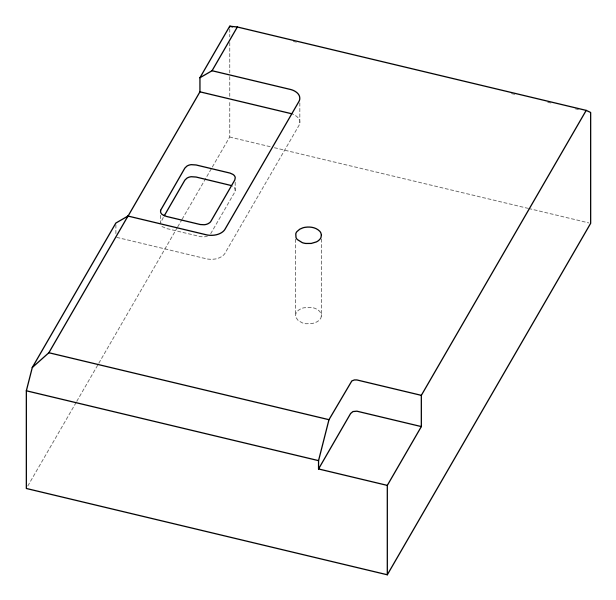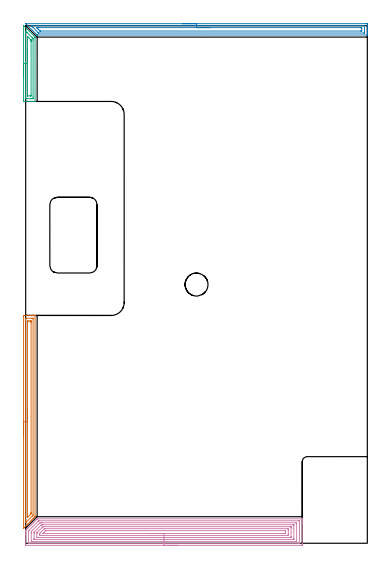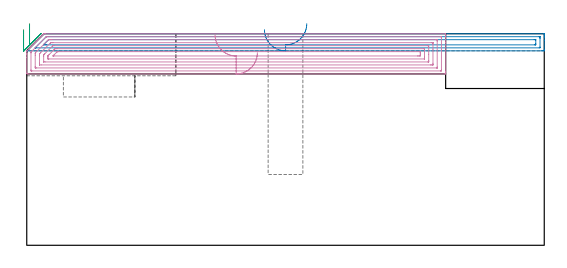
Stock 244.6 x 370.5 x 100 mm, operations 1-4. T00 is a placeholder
(PLAN: 8 operations, 4 tool changes, 77.3 min)
(1 AREA_MILL | FG_CHAMFER_SURFACE | UGT0205_001 | 3.79 min | 5457 mm3)
(2 AREA_MILL_1 | FG_CHAMFER_SURFACE_1 | UGT0205_001 | 6 min | 8028 mm3)
(3 AREA_MILL_2 | FG_CHAMFER_SURFACE_2 | UGT0205_001 | 1.44 min | 1811 mm3)
(4 AREA_MILL_3 | FG_CHAMFER_SURFACE_3 | UGT0205_001 | 11.32 min | 36791 mm3)
(5 MILL_CORNER_NOTCH_RECTANGULAR | CORNER_NOTCH_RECTANGULAR | NXT0201_008 | Follow Part, ap 1.5, ae 75% | 31.56 min | 73366 mm3)
(6 MILL_RECTANGULAR_POCKET | POCKET_RECTANGULAR_STRAIGHT | NXT0201_010 | Follow Part, ap 2.5, ae 75% | 6.32 min | 54054 mm3)
(7 MILL_SLOT | SLOT_PARTIAL_RECTANGULAR | UGT0201_100 | Follow Part, ap 4.5, ae 75% | 16.11 min | 177904 mm3)
(8 MILL_BLIND_HOLE_FROM_SOLID_MATERIAL | STEP1POCKET | UGT0201_132 | Spiral | 0.78 min | 14045 mm3)
(TOOL UGT0205_001 | Chamfer Mill 20 x 3 x 45 deg. | D20 FL50 Z2)
(TOOL NXT0201_008 | ENDMILL 6mm [2P460-0600-NA 1630] | D6 FL26 Z6)
(TOOL NXT0201_010 | ENDMILL 10mm [2P460-1000-NA 1630] | D10 FL30 Z6)
(TOOL UGT0201_100 | End Mill 18 mm | D18 FL22 Z2)
(TOOL UGT0201_132 | Carbide End Mill 14.0 | D14 FL30 Z4)
(OP 1 AREA_MILL)
G17 G21 G94 G90
T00 M6
G54
G17 G0 G90 X-1.5 Y76.95 S1061 M3
G43 Z110. H0
Z101.8
G94 G1 Y76.988 Z100.928 F250.
Y77.102 Z100.064
Y77.291 Z99.212
Y77.553 Z98.38
Y77.887 Z97.574
Y78.29 Z96.8
Y78.758 Z96.064
Y79.289 Z95.372
Y79.879 Z94.729
Y80.522 Z94.14
Y81.214 Z93.608
Y81.95 Z93.14
Y82.724 Z92.737
Y83.53 Z92.403
Y84.362 Z92.141
Y85.213 Z91.952
Y86.078 Z91.838
Y86.95 Z91.8
Y162.476
X-1.497 Y162.822 Z91.802
X-1.492 Y163.09 Z91.806
X-1.221 Y163.1 Z92.076
X3.488 Z96.783
X4.912 Z98.209
X5.265 Z98.56
X5.97 Z99.269
X6.266 Z99.566
X6.661 Y163.094 Z99.952
X6.697 Y163.09 Z99.988
X6.7 Y162.922 Z100.
Y19.462
X6.706 Y19.012 Z99.993
X6.615 Y18.914 Z99.912
X5.738 Y18.037 Z99.037
X5.383 Y17.681 Z98.679
X4.827 Y17.127 Z98.127
X4.489 Y16.787 Z97.785
X3.916 Y16.216 Z97.216
X3.192 Y15.492 Z96.492
X1.416 Y13.715 Z94.715
X0.018 Y12.318 Z93.318
X-1.397 Y10.903 Z91.901
X-1.491 Y10.812 Z91.805
X-1.498 Y10.926 Z91.802
X-1.5 Y10.977 Z91.8
Y11.081
Y86.95
X-0.086 Z93.214
X-0.085 Y160.709 Z93.215
X-0.065 Y161.09 Z93.235
X0.415 Y161.099 Z93.715
X4.377 Y161.1 Z97.677
X4.857 Y161.099 Z98.157
X5.265 Y161.09 Z98.565
X5.285 Y160.688 Z98.585
Y160.667
Y20.342
X5.265 Y20.027 Z98.565
X4.991 Y19.744 Z98.291
X4.719 Y19.468 Z98.019
X0.25 Y14.999 Z93.55
X0.09 Y14.843 Z93.39
X-0.065 Y14.697 Z93.235
X-0.085 Y14.999 Z93.215
Y15.02
X-0.086 Y86.95 Z93.214
X1.328 Z94.628
X1.329 Y158.007 Z94.629
X1.33 Y158.391 Z94.63
X1.333 Y158.901 Z94.633
X1.335 Y159.084 Z94.635
X1.518 Y159.095 Z94.818
X1.712 Y159.098 Z95.012
X2.402 Y159.1 Z95.702
X3.29 Z96.59
X3.488 Y159.099 Z96.788
X3.686 Y159.097 Z96.986
X3.818 Y159.093 Z97.118
X3.861 Y159.09 Z97.161
X3.865 Y159.073 Z97.165
X3.868 Y159.029 Z97.168
X3.87 Y158.901 Z97.17
X3.871 Y158.515 Z97.171
Y158.007
Y22.15
X3.869 Y21.766 Z97.169
X3.864 Y21.256 Z97.164
X3.86 Y21.071 Z97.16
X3.768 Y20.975 Z97.068
X3.488 Y20.689 Z96.788
X1.375 Y18.574 Z94.675
X1.358 Y18.56 Z94.658
X1.345 Y18.552 Z94.645
X1.334 Y18.549 Z94.634
X1.332 Y18.559 Z94.632
X1.33 Y18.574 Z94.63
X1.329 Y18.614 Z94.629
X1.328 Y18.96 Z94.628
Y86.95
Y87.821 Z94.667
Y88.686 Z94.78
Y89.538 Z94.969
Y90.37 Z95.232
Y91.176 Z95.565
Y91.95 Z95.968
Y92.686 Z96.437
Y93.378 Z96.968
Y94.021 Z97.557
Y94.61 Z98.201
Y95.141 Z98.893
Y95.61 Z99.628
Y96.013 Z100.402
Y96.347 Z101.208
Y96.609 Z102.04
Y96.798 Z102.892
Y96.912 Z103.757
Y96.95 Z104.628
G0 Z110.
M5
M2
(OP 2 AREA_MILL_1)
G17 G21 G94 G90
T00 M6
G54
G17 G0 G90 X112.35 Y372. S1061 M3
G43 Z110. H0
Z101.9
G94 G1 X112.388 Z101.028 F250.
X112.502 Z100.164
X112.691 Z99.312
X112.953 Z98.48
X113.287 Z97.674
X113.69 Z96.9
X114.158 Z96.164
X114.69 Z95.472
X115.279 Z94.829
X115.922 Z94.24
X116.614 Z93.709
X117.35 Z93.24
X118.124 Z92.837
X118.93 Z92.503
X119.762 Z92.241
X120.613 Z92.052
X121.478 Z91.938
X122.35 Z91.9
X243.456
X243.969 Y371.998 Z91.902
X244.476 Y371.994 Z91.904
X244.591 Y371.992 Z91.906
X244.6 Y371.492 Z92.405
Y367.065 Z96.83
Y365.657 Z98.239
Y365.294 Z98.602
Y364.566 Z99.333
Y364.317 Z99.583
Y363.927 Z99.964
X244.591 Y363.903 Z99.988
X244.417 Y363.9 Z100.
X8.332
X8.205 Y363.904 Z99.989
X8.182 Y363.922 Z99.972
X7.97 Y364.13 Z99.77
X7.964 Y364.136 Z99.764
X0.284 Y371.817 Z92.082
X0.171 Y371.935 Z91.964
X0.119 Y371.992 Z91.906
X0.251 Y371.999 Z91.901
X0.284 Y372. Z91.9
X122.35
Y370.586 Z93.314
X242.202 Y370.585 Z93.315
X242.59 Y370.573 Z93.327
X242.594 Y370.453 Z93.447
X242.599 Y370.192 Z93.708
X242.6 Y366.179 Z97.721
X242.598 Y365.766 Z98.134
X242.59 Y365.35 Z98.55
X242.582 Y365.32 Z98.58
X242.562 Y365.318 Z98.582
X242.508 Y365.316 Z98.584
X242.399 Y365.315 Z98.585
X242.181 Y365.314 Z98.586
X9.434 Y365.315 Z98.585
X9.325 Y365.316 Z98.584
X9.271 Y365.318 Z98.582
X9.248 Y365.321 Z98.579
X9.204 Y365.358 Z98.542
X8.779 Y365.772 Z98.128
X5.202 Y369.347 Z94.553
X4.308 Y370.242 Z93.658
X4.091 Y370.462 Z93.438
X4.011 Y370.547 Z93.354
X3.986 Y370.576 Z93.324
X4.01 Y370.579 Z93.321
X4.108 Y370.583 Z93.317
X4.308 Y370.586 Z93.314
X4.329
X122.35
Y369.172 Z94.728
X240.053 Y369.171 Z94.729
X240.392 Y369.169 Z94.731
X240.505 Y369.167 Z94.733
X240.586 Y369.165 Z94.735
X240.591 Y369.041 Z94.859
X240.597 Y368.836 Z95.064
X240.599 Y368.63 Z95.27
Y366.86 Z97.04
X240.594 Y366.79 Z97.11
X240.59 Y366.741 Z97.159
X240.56 Y366.735 Z97.165
X240.392 Y366.733 Z97.167
X239.836 Y366.729 Z97.171
X10.454
X10.364 Y366.731 Z97.169
X10.305 Y366.734 Z97.166
X10.275 Y366.737 Z97.163
X10.256 Y366.753 Z97.147
X9.937 Y367.065 Z96.835
X9.673 Y367.326 Z96.574
X9.049 Y367.95 Z95.95
X8.779 Y368.22 Z95.68
X8.167 Y368.836 Z95.064
X7.885 Y369.124 Z94.776
X7.857 Y369.165 Z94.735
X7.885 Y369.166 Z94.734
X8.441 Y369.17 Z94.73
X8.779 Y369.171 Z94.729
X9.334 Y369.172 Z94.728
X122.35
X123.222 Z94.767
X124.086 Z94.88
X124.938 Z95.069
X125.77 Z95.332
X126.576 Z95.665
X127.35 Z96.068
X128.086 Z96.537
X128.778 Z97.068
X129.421 Z97.657
X130.01 Z98.301
X130.541 Z98.993
X131.01 Z99.728
X131.413 Z100.502
X131.747 Z101.308
X132.009 Z102.14
X132.198 Z102.992
X132.312 Z103.857
X132.35 Z104.728
G0 Z110.
M5
M2
(OP 3 AREA_MILL_2)
G17 G21 G94 G90
T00 M6
G54
G17 G0 G90 X-1.5 Y333.447 S1061 M3
G43 Z110. H0
Z101.8
G94 G1 Y333.485 Z100.929 F250.
Y333.599 Z100.064
Y333.787 Z99.212
Y334.05 Z98.38
Y334.384 Z97.574
Y334.786 Z96.8
Y335.255 Z96.064
Y335.786 Z95.372
Y336.376 Z94.729
Y337.019 Z94.14
Y337.711 Z93.609
Y338.447 Z93.14
Y339.221 Z92.737
Y340.027 Z92.403
Y340.859 Z92.141
Y341.71 Z91.952
Y342.575 Z91.838
Y343.447 Z91.8
Y370.392
X-1.499 Y370.462
X-1.489 Y370.575 Z91.806
X-1.454 Y370.546 Z91.841
X-1.397 Y370.495 Z91.899
X-0.983 Y370.082 Z92.317
X6.603 Y362.497 Z99.903
X6.699 Y362.395 Z99.985
X6.7 Y362.077 Z100.
Y316.388
X6.697 Y316.31 Z99.989
X6.681 Y316.306 Z99.974
X6.483 Y316.3 Z99.782
X4.729 Z98.027
X3.488 Z96.786
X3.312 Z96.61
X2.6 Z95.893
X-1.194 Z92.102
X-1.311 Y316.301 Z91.985
X-1.491 Y316.31 Z91.805
X-1.499 Y316.489 Z91.799
X-1.5 Y316.832 Z91.8
Y343.447
X-0.086 Z93.214
X-0.085 Y365.626 Z93.215
X-0.084 Y366.513 Z93.216
X-0.083 Y366.531 Z93.217
X-0.065 Y366.702 Z93.235
X0.132 Y366.513 Z93.432
X0.823 Y365.826 Z94.123
X1.024 Y365.626 Z94.324
X4.572 Y362.077 Z97.872
X5.265 Y361.373 Z98.565
X5.283 Y361.19 Z98.583
X5.284 Y361.171 Z98.584
X5.286 Y360.303 Z98.586
Y319.493
X5.285 Y318.606 Z98.585
X5.284 Y318.587 Z98.584
X5.265 Y318.31 Z98.565
X4.681 Y318.302 Z97.981
X4.377 Y318.301 Z97.677
X3.794 Y318.3 Z97.094
X1.13 Z94.43
X0.823 Y318.301 Z94.123
X0.238 Y318.303 Z93.538
X-0.065 Y318.31 Z93.235
X-0.084 Y318.606 Z93.216
X-0.085 Y318.626 Z93.215
X-0.086 Y337.458 Z93.214
Y343.447
X1.329 Z94.629
X1.33 Y362.077 Z94.63
X1.331 Y362.457 Z94.631
X1.336 Y362.824 Z94.636
X1.712 Y362.477 Z95.012
X2.121 Y362.077 Z95.421
X3.693 Y360.507 Z96.993
X3.795 Y360.404 Z97.095
X3.844 Y360.349 Z97.144
X3.865 Y360.323 Z97.165
X3.866 Y360.303 Z97.166
X3.87 Y359.921 Z97.17
X3.871 Y359.416 Z97.171
X3.872 Y359.033 Z97.172
X3.871 Y320.885 Z97.171
X3.869 Y320.38 Z97.169
X3.868 Y320.334 Z97.168
X3.866 Y320.318 Z97.166
X3.809 Y320.31 Z97.109
X3.649 Y320.302 Z96.949
X3.568 Y320.3 Z96.868
X1.631 Y320.301 Z94.931
X1.471 Y320.304 Z94.771
X1.364 Y320.31 Z94.664
X1.334 Y320.318 Z94.634
X1.332 Y320.327 Z94.632
X1.33 Y320.38 Z94.63
X1.329 Y320.763 Z94.629
X1.328 Y321.267 Z94.628
X1.329 Y343.447 Z94.629
Y344.318 Z94.667
Y345.183 Z94.781
Y346.035 Z94.969
Y346.867 Z95.232
Y347.673 Z95.566
Y348.447 Z95.968
Y349.182 Z96.437
Y349.875 Z96.968
Y350.518 Z97.558
Y351.107 Z98.201
Y351.638 Z98.893
Y352.107 Z99.629
Y352.51 Z100.403
Y352.844 Z101.209
Y353.106 Z102.041
Y353.295 Z102.892
Y353.409 Z103.757
Y353.447 Z104.629
G0 Z110.
M5
M2
(OP 4 AREA_MILL_3)
G17 G21 G94 G90
T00 M6
G54
G17 G0 G90 X109. Y-1.5 S1061 M3
G43 Z110. H0
Z91.
G94 G1 X108.962 Z90.128 F250.
X108.848 Z89.263
X108.659 Z88.412
X108.397 Z87.58
X108.063 Z86.774
X107.66 Z86.
X107.192 Z85.264
X106.66 Z84.572
X106.071 Z83.929
X105.428 Z83.34
X104.736 Z82.808
X104. Z82.34
X103.226 Z81.937
X102.42 Z81.603
X101.588 Z81.341
X100.736 Z81.152
X99.872 Z81.038
X99. Z81.
X0.631
X0.323 Y-1.497 Z81.002
X0.01 Y-1.492 Z81.006
X0. Y-1.175 Z81.323
Y6.218 Z88.712
Y7.634 Z90.13
Y8. Z90.495
Y8.971 Z91.471
X0.01 Y9.303 Z91.801
X0.041 Y9.337 Z91.836
X0.184 Y9.484 Z91.982
X0.777 Y10.079 Z92.575
X1.074 Y10.374 Z92.874
X1.669 Y10.971 Z93.466
X1.959 Y11.259 Z93.759
X1.972 Y11.272 Z93.772
X2.56 Y11.862 Z94.358
X2.889 Y12.189 Z94.689
X3.451 Y12.753 Z95.249
X3.793 Y13.093 Z95.593
X4.342 Y13.644 Z96.14
X4.697 Y13.997 Z96.497
X5.234 Y14.536 Z97.032
X5.6 Y14.9 Z97.4
X6.125 Y15.427 Z97.923
X6.721 Y16.021 Z98.52
X6.891 Y16.192 Z98.689
X7.016 Y16.318 Z98.814
X7.612 Y16.912 Z99.411
X8.057 Y17.358 Z99.857
X8.071 Y17.371 Z99.87
X8.205 Y17.498 Z99.987
X8.679 Y17.5 Z100.
X197.816
X197.99 Y17.497 Z99.988
X197.993 Y17.444 Z99.935
X198. Y17.017 Z99.517
Y16.753 Z99.253
Y16.021 Z98.516
Y14.764 Z97.261
Y13.347 Z95.843
Y-0.284 Z82.214
X197.996 Y-0.912 Z81.586
X197.992 Y-1.492 Z81.006
X197.953 Y-1.494 Z81.004
X197.369 Y-1.5 Z81.
X99.
Y-0.086 Z82.414
X2.419
X2.354 Y-0.085 Z82.415
X2.224 Y-0.081 Z82.419
X2.01 Y-0.074 Z82.426
X2.008 Y-0.021 Z82.479
X2.001 Y0.396 Z82.896
X2. Y8.418 Z90.918
X2.002 Y8.655 Z91.155
X2.006 Y8.773 Z91.273
X2.01 Y8.83 Z91.33
X2.052 Y8.891 Z91.391
X2.232 Y9.078 Z91.578
X2.419 Y9.269 Z91.769
X8.925 Y15.776 Z98.276
X9.173 Y16.021 Z98.521
X9.22 Y16.063 Z98.563
X9.238 Y16.077 Z98.577
X9.313 Y16.081 Z98.581
X9.443 Y16.085 Z98.585
X9.508 Y16.086 Z98.586
X195.581
X195.646 Y16.085 Z98.585
X195.776 Y16.081 Z98.581
X195.99 Y16.074 Z98.574
X195.993 Y16.021 Z98.521
X195.999 Y15.604 Z98.104
Y0.453 Z82.953
X195.992 Y-0.021 Z82.479
X195.99 Y-0.067 Z82.433
X195.841 Y-0.079 Z82.421
X195.711 Y-0.084 Z82.416
X195.646 Y-0.086 Z82.414
X99.
Y1.328 Z83.828
X4.642 Y1.329 Z83.829
X4.208 Y1.331 Z83.831
X4.064 Y1.333 Z83.833
X4.02 Y1.335 Z83.835
X4.01 Y1.417 Z83.917
X4.005 Y1.555 Z84.055
X4.001 Y1.762 Z84.262
X4. Y1.969 Z84.469
Y7.316 Z89.816
X4.002 Y8. Z90.5
X4.004 Y8.203 Z90.703
X4.014 Y8.403 Z90.903
X4.208 Y8.606 Z91.106
X4.796 Y9.197 Z91.697
X9.839 Y14.238 Z96.738
X10.156 Y14.549 Z97.049
X10.263 Y14.651 Z97.151
X10.468 Y14.665 Z97.165
X10.93 Y14.669 Z97.169
X11.362 Y14.671 Z97.171
X11.822
X193.358
X193.792 Y14.669 Z97.169
X193.936 Y14.667 Z97.167
X193.98 Y14.665 Z97.165
X193.99 Y14.583 Z97.083
X193.995 Y14.446 Z96.946
X193.999 Y14.238 Z96.738
X194. Y14.031 Z96.531
X193.999 Y1.762 Z84.262
X193.998 Y1.556 Z84.056
X193.99 Y1.348 Z83.848
X193.987 Y1.334 Z83.834
X193.981 Y1.332 Z83.832
X193.955 Y1.33 Z83.83
X193.901 Y1.329 Z83.829
X193.792 Y1.328 Z83.828
X99.
Y2.743 Z85.243
X6.8
X6.071 Y2.745 Z85.245
X6.029 Y2.747 Z85.247
X6.012 Y2.749 Z85.249
X6.01 Y2.768 Z85.268
X6.005 Y2.878 Z85.378
X6.001 Y3.099 Z85.599
X6. Y3.54 Z86.04
Y7.105 Z89.605
X6.001 Y7.553 Z90.053
X6.003 Y7.775 Z90.275
X6.006 Y7.885 Z90.385
X6.01 Y7.939 Z90.439
X6.028 Y7.969 Z90.469
X6.054 Y8. Z90.5
X6.469 Y8.42 Z90.92
X11.076 Y13.027 Z95.527
X11.193 Y13.14 Z95.64
X11.274 Y13.214 Z95.714
X11.317 Y13.251 Z95.751
X11.362 Y13.253 Z95.753
X11.454 Y13.255 Z95.755
X12.256 Y13.257 Z95.757
X12.346
X191.2
X191.929 Y13.255 Z95.755
X191.971 Y13.253 Z95.753
X191.988 Y13.251 Z95.751
X191.99 Y13.232 Z95.732
X191.995 Y13.122 Z95.622
X191.999 Y12.901 Z95.401
X192. Y12.46 Z94.96
Y10.232 Z92.732
Y3.548 Z86.048
X191.998 Y3.1 Z85.6
X191.995 Y2.878 Z85.378
X191.99 Y2.768 Z85.268
X191.987 Y2.749 Z85.249
X191.966 Y2.747 Z85.247
X191.911 Y2.745 Z85.245
X191.109 Y2.743 Z85.243
X191.019
X99.
Y4.157 Z86.657
X8.679
X8.06 Y4.161 Z86.661
X8.023 Y4.164 Z86.664
X8.01 Y4.168 Z86.668
X8.004 Y4.217 Z86.717
X8.002 Y4.435 Z86.935
X8. Y6.894 Z89.394
X8.002 Y7.109 Z89.609
X8.008 Y7.447 Z89.947
X8.01 Y7.488 Z89.988
X8.027 Y7.517 Z90.017
X8.07 Y7.565 Z90.065
X8.143 Y7.643 Z90.143
X8.498 Y8. Z90.5
X12.16 Y11.661 Z94.161
X12.256 Y11.755 Z94.255
X12.339 Y11.829 Z94.329
X12.411 Y11.836 Z94.336
X12.564 Y11.839 Z94.339
X12.872 Y11.842 Z94.342
X189.321 Y11.843 Z94.343
X189.94 Y11.839 Z94.339
X189.977 Y11.836 Z94.336
X189.99 Y11.832 Z94.332
X189.996 Y11.783 Z94.283
X189.998 Y11.565 Z94.065
X190. Y10.888 Z93.388
Y7.769 Z90.269
Y4.65 Z87.15
X189.999 Y4.435 Z86.935
X189.997 Y4.266 Z86.766
X189.993 Y4.182 Z86.682
X189.991 Y4.167 Z86.667
X189.958 Y4.164 Z86.664
X189.879 Y4.161 Z86.661
X189.599 Y4.157 Z86.657
X99.
Y5.571 Z88.071
X10.468 Y5.572 Z88.072
X10.221 Y5.573 Z88.073
X10.083 Y5.576 Z88.076
X10.021 Y5.578 Z88.078
X10.01 Y5.609 Z88.109
X10.003 Y5.789 Z88.289
X10.001 Y6.218 Z88.718
Y6.683 Z89.183
X10.004 Y6.896 Z89.396
X10.009 Y7.002 Z89.502
X10.013 Y7.053 Z89.553
X10.064 Y7.109 Z89.609
X10.263 Y7.313 Z89.813
X10.468 Y7.52 Z90.02
X10.708 Y7.761 Z90.261
X12.73 Y9.782 Z92.282
X12.94 Y9.992 Z92.492
X13.151 Y10.2 Z92.7
X13.315 Y10.356 Z92.856
X13.402 Y10.423 Z92.923
X14.045 Y10.427 Z92.927
X14.291 Y10.428 Z92.928
X187.532
X187.779 Y10.427 Z92.927
X187.917 Y10.424 Z92.924
X187.979 Y10.422 Z92.922
X187.99 Y10.391 Z92.891
X187.997 Y10.211 Z92.711
X187.999 Y9.782 Z92.282
X188. Y9.316 Z91.816
Y6.643 Z89.143
Y6.218 Z88.718
X187.998 Y5.753 Z88.253
X187.991 Y5.597 Z88.097
X187.989 Y5.577 Z88.077
X187.977 Y5.575 Z88.075
X187.938 Y5.573 Z88.073
X187.857 Y5.572 Z88.072
X99. Y5.571 Z88.071
Y6.985 Z89.485
X12.779 Y6.986 Z89.486
X12.614 Y6.987 Z89.487
X12.482 Y6.99 Z89.49
X12.406 Y6.992 Z89.492
X12.408 Y6.999 Z89.499
X12.512 Y7.109 Z89.609
X12.828 Y7.43 Z89.93
X14.289 Y8.891 Z91.391
X14.362 Y8.962 Z91.462
X14.395 Y8.991 Z91.491
X14.41 Y9.001 Z91.501
X14.445 Y9.008 Z91.508
X14.691 Y9.013 Z91.513
X14.816 Y9.014 Z91.514
X185.62 Y9.015 Z91.515
X185.744 Y9.014 Z91.514
X185.867 Y9.011 Z91.511
X185.949 Y9.008 Z91.508
X185.991 Y9.001 Z91.501
X185.993 Y8.976 Z91.476
X185.996 Y8.891 Z91.391
X185.999 Y8.636 Z91.136
Y8. Z90.5
Y7.746 Z90.246
X185.99 Y7.109 Z89.609
X185.982 Y6.992 Z89.492
X185.865 Y6.988 Z89.488
X185.744 Y6.987 Z89.487
X184.973 Y6.985 Z89.485
X184.849
X99.
X98.128 Z89.523
X97.264 Z89.637
X96.412 Z89.826
X95.58 Z90.088
X94.774 Z90.422
X94. Z90.825
X93.264 Z91.294
X92.572 Z91.825
X91.929 Z92.414
X91.34 Z93.057
X90.808 Z93.75
X90.34 Z94.485
X89.937 Z95.259
X89.603 Z96.065
X89.341 Z96.897
X89.152 Z97.749
X89.038 Z98.614
X89. Z99.485
G0 Z110.
M5
M2
